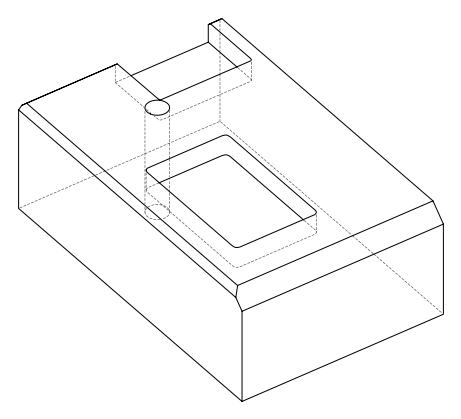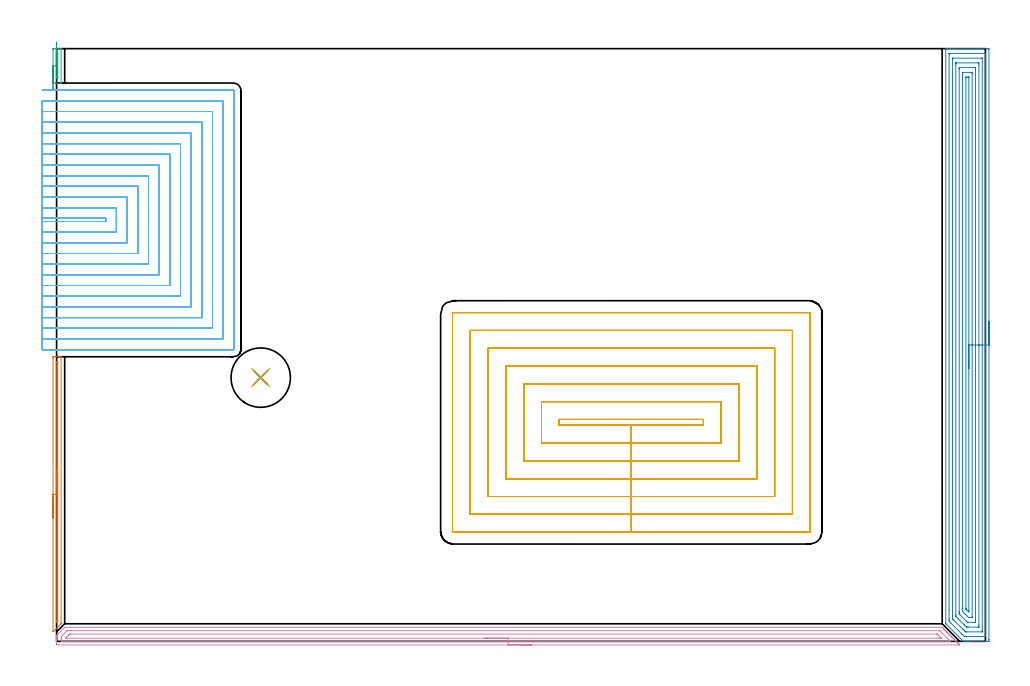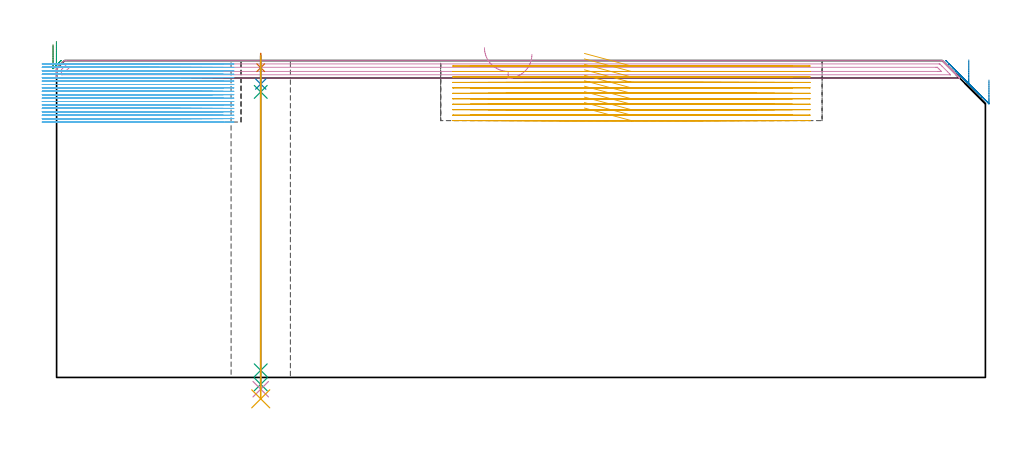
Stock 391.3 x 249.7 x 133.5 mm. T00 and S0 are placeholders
(PLAN: 11 operations, 7 tool changes, 203.6 min)
(1 AREA_MILL | FG_CHAMFER_SURFACE | UGT0205_001 | 1.97 min | 697 mm3)
(2 AREA_MILL_1 | FG_CHAMFER_SURFACE_1 | UGT0205_001 | 14.17 min | 41356 mm3)
(3 AREA_MILL_2 | FG_CHAMFER_SURFACE_2 | UGT0205_001 | 0.38 min | 90 mm3)
(4 AREA_MILL_3 | FG_CHAMFER_SURFACE_3 | UGT0205_001 | 9.23 min | 10262 mm3)
(5 MILL_RECTANGULAR_POCKET | POCKET_RECTANGULAR_STRAIGHT | NXT0201_013 | Follow Part, ap 2.5, ae 75% | 49.14 min | 416164 mm3)
(6 MILL_SLOT | SLOT_PARTIAL_RECTANGULAR | NXT0201_008 | Follow Part, ap 1.5, ae 75% | 126.82 min | 231922 mm3)
(7 SPOT_DRILL | STEP1HOLE | NXT0321_9005460120000 | 0.05 min | 181 mm3)
(8 DRILL_BLIND_HOLE_INTO_CENTER | STEP1HOLE | NXT0301_037 | 0.05 min | 224 mm3)
(9 GUN_DRILL_THROUGH_HOLE | STEP1HOLE | UGT0307_002 | 0.6 min | 3481 mm3)
(10 SPADE_DRILL_TO_ENLARGE_THROUGH_HOLE | STEP1HOLE | UGT0306_006 | 0.56 min | 21276 mm3)
(11 DRILL_TO_ENLARGE_THROUGH_HOLE | STEP1HOLE | UGT0301_059 | 0.58 min | 40321 mm3)
(TOOL UGT0205_001 | Chamfer Mill 20 x 3 x 45 deg. | D20 FL50 Z2)
(TOOL NXT0201_013 | ENDMILL 10mm | D10 FL30 Z4)
(TOOL NXT0201_008 | ENDMILL 6mm [2P460-0600-NA 1630] | D6 FL26 Z6)
(TOOL NXT0321_9005460120000 | NC Spot Drill, 142deg, 12mm, Carbide, Uncoated | D12 PA142 FL30 Z2)
(TOOL NXT0301_037 | Carbide Drill 6.6mm [860.1-0660-033A1-MM 2214] | D6.6 PA140 FL53 Z2)
(TOOL UGT0307_002 | Gun Drill 6 mm | D6 PA130 FL24 Z1)
(TOOL UGT0306_006 | Spade Drill 15.5mm | D15.5 PA132 FL10 Z2)
(TOOL UGT0301_059 | Twist Drill 25 mm | D25 PA118 FL160 Z2)
(OP 1 AREA_MILL)
G17 G21 G94 G90
T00 M6
G54
G17 G0 G90 X-1.5 Y51.95 S1061 M3
G43 Z143.5 H0
Z140.1
G94 G1 Y51.988 Z139.228 F250.
Y52.102 Z138.364
Y52.291 Z137.512
Y52.553 Z136.68
Y52.887 Z135.874
Y53.29 Z135.1
Y53.759 Z134.364
Y54.29 Z133.672
Y54.879 Z133.029
Y55.522 Z132.44
Y56.214 Z131.908
Y56.95 Z131.44
Y57.724 Z131.037
Y58.53 Z130.703
Y59.362 Z130.441
Y60.214 Z130.252
Y61.078 Z130.138
Y61.95 Z130.1
Y119.334
X-1.497 Y119.584 Z130.103
X-1.491 Y119.898 Z130.105
X-1.354 Y119.9 Z130.243
X-1.115 Z130.482
X-0.478 Z131.119
X-0.238 Z131.358
X0.241 Z131.84
X1.69 Z133.288
X1.797 Y119.897 Z133.39
X1.897 Y119.89 Z133.489
X1.9 Y119.778 Z133.5
Y8.125
X1.901 Y7.408 Z133.494
X1.898 Y7.395 Z133.491
X1.736 Y7.236 Z133.335
X0.401 Y5.901 Z132.
X-0.043 Y5.456 Z131.555
X-0.488 Y5.011 Z131.111
X-0.932 Y4.567 Z130.665
X-1.379 Y4.122 Z130.22
X-1.493 Y4.019 Z130.106
X-1.5 Y4.122 Z130.1
Y61.95
X-0.086 Z131.514
Y117.554
X-0.084 Y117.844 Z131.516
X-0.081 Y117.879 Z131.519
X-0.079 Y117.889 Z131.521
X-0.072 Y117.892 Z131.528
X-0.027 Y117.897 Z131.573
X0.03 Y117.899 Z131.63
X0.301 Y117.897 Z131.901
X0.427 Y117.89 Z132.027
X0.479 Y117.871 Z132.079
X0.483 Y117.712 Z132.083
X0.485 Y117.554 Z132.085
Y117.399
Y9.015
X0.484 Y8.885 Z132.084
X0.48 Y8.583 Z132.08
X0.476 Y8.438 Z132.076
X0.405 Y8.362 Z132.005
X0.174 Y8.125 Z131.774
X0.012 Y7.965 Z131.612
X-0.036 Y7.92 Z131.564
X-0.072 Y7.889 Z131.528
X-0.079 Y7.963 Z131.521
X-0.082 Y8.125 Z131.518
X-0.085 Y8.536 Z131.515
X-0.086 Y61.95 Z131.514
Y62.822 Z131.552
Y63.687 Z131.666
Y64.538 Z131.855
Y65.37 Z132.117
Y66.176 Z132.451
Y66.95 Z132.854
Y67.686 Z133.323
Y68.378 Z133.854
Y69.021 Z134.443
Y69.61 Z135.086
Y70.142 Z135.778
Y70.61 Z136.514
Y71.013 Z137.288
Y71.347 Z138.094
Y71.609 Z138.926
Y71.798 Z139.778
Y71.912 Z140.643
Y71.95 Z141.514
G0 Z143.5
M5
M2
(OP 2 AREA_MILL_1)
G17 G21 G94 G90
T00 M6
G54
G17 G0 G90 X392.8 Y134.85 S1061 M3
G43 Z143.5 H0
Z125.3
G94 G1 Y134.812 Z124.428 F250.
Y134.698 Z123.563
Y134.509 Z122.712
Y134.247 Z121.88
Y133.913 Z121.074
Y133.51 Z120.3
Y133.042 Z119.564
Y132.51 Z118.872
Y131.921 Z118.229
Y131.278 Z117.64
Y130.586 Z117.108
Y129.85 Z116.64
Y129.076 Z116.237
Y128.27 Z115.903
Y127.438 Z115.641
Y126.586 Z115.452
Y125.722 Z115.338
Y124.85 Z115.3
Y0.901
X392.799 Y0.623 Z115.301
X392.794 Y0.014 Z115.304
X392.792 Y0.007 Z115.306
X392.185 Y0. Z115.913
X385.04 Z123.055
X384.499 Z123.598
X384.147 Z123.949
X383.606 Z124.49
X383.253 Z124.841
X382.265 Y0.001 Z125.834
X381.993 Y0.01 Z126.103
X381.754 Y0.245 Z126.343
X374.939 Y7.06 Z133.159
X374.715 Y7.285 Z133.382
X374.605 Y7.397 Z133.491
X374.6 Y7.773 Z133.5
Y249.524
X374.602 Y249.69 Z133.488
X374.664 Y249.693 Z133.428
X375.085 Y249.7 Z133.014
X375.403 Z132.696
X376.108 Z131.987
X377.354 Z130.743
X378.788 Z129.308
X392.185 Z115.913
X392.458 Y249.698 Z115.64
X392.792 Y249.69 Z115.306
X392.799 Y249.356 Z115.299
X392.8 Y124.85 Z115.3
X391.386 Z116.714
X391.385 Y2.317 Z116.715
X391.384 Y2.222 Z116.716
X391.379 Y2.035 Z116.721
X391.375 Y2.008 Z116.725
X391.368 Y2.006 Z116.732
X391.343 Y2.003 Z116.757
X391.292 Y2.001 Z116.808
X383.253 Y2. Z124.847
X382.769 Y2.002 Z125.331
X382.566 Y2.006 Z125.534
X382.465 Y2.01 Z125.635
X382.36 Y2.101 Z125.74
X382.042 Y2.411 Z126.058
X381.467 Y2.983 Z126.633
X381.145 Y3.304 Z126.955
X376.677 Y7.773 Z131.423
X376.108 Y8.35 Z131.992
X376.034 Y8.428 Z132.066
X376.021 Y8.573 Z132.079
X376.017 Y8.667 Z132.083
X376.015 Y8.76 Z132.085
X376.014 Y9.56 Z132.086
Y13.233
X376.015 Y247.383 Z132.085
X376.016 Y247.478 Z132.084
X376.021 Y247.665 Z132.079
X376.025 Y247.692 Z132.075
X376.032 Y247.694 Z132.068
X376.057 Y247.697 Z132.043
X376.108 Y247.699 Z131.992
X390.882 Z117.218
X391.292 Y247.695 Z116.808
X391.35 Y247.692 Z116.75
X391.379 Y247.688 Z116.721
X391.386 Y247.289 Z116.714
Y124.85
X389.972 Z118.128
X389.971 Y4.626 Z118.129
X389.969 Y4.198 Z118.131
X389.967 Y4.082 Z118.133
X389.965 Y4.027 Z118.135
X389.954 Y4.01 Z118.146
X389.901 Y4.007 Z118.199
X389.702 Y4.001 Z118.398
X383.451 Y4. Z124.649
X383.253 Y4.002 Z124.847
X383.056 Y4.006 Z125.044
X382.925 Y4.01 Z125.175
X382.843 Y4.069 Z125.257
X382.705 Y4.198 Z125.395
X382.36 Y4.54 Z125.74
X381.807 Y5.092 Z126.293
X377.895 Y9.005 Z130.205
X377.618 Y9.285 Z130.482
X377.481 Y9.427 Z130.619
X377.448 Y9.463 Z130.652
X377.435 Y9.497 Z130.665
X377.434 Y9.56 Z130.666
X377.43 Y10.025 Z130.67
X377.429 Y10.454 Z130.671
X377.428 Y10.921 Z130.672
X377.429 Y245.074 Z130.671
X377.431 Y245.502 Z130.669
X377.433 Y245.618 Z130.667
X377.435 Y245.673 Z130.665
X377.446 Y245.69 Z130.654
X377.499 Y245.693 Z130.601
X377.698 Y245.699 Z130.402
X389.703 Z118.397
X389.835 Y245.697 Z118.265
X389.94 Y245.692 Z118.16
X389.966 Y245.689 Z118.134
X389.968 Y245.683 Z118.132
X389.97 Y245.657 Z118.13
X389.971 Y245.502 Z118.129
X389.972 Y124.85 Z118.128
X388.557 Z119.543
Y6.879
X388.556 Y6.042 Z119.544
X388.553 Y6.015 Z119.547
X388.551 Y6.01 Z119.549
X388.542 Y6.006 Z119.558
X388.488 Y6.002 Z119.612
X388.378 Y6.001 Z119.722
X388.158 Y6. Z119.942
X384.147 Z123.953
X383.693 Y6.003 Z124.407
X383.473 Y6.007 Z124.627
X383.365 Y6.01 Z124.735
X383.253 Y6.107 Z124.847
X382.47 Y6.879 Z125.63
X382.36 Y6.988 Z125.74
X379.681 Y9.668 Z128.419
X378.901 Y10.454 Z129.199
X378.85 Y10.512 Z129.25
X378.847 Y10.56 Z129.253
X378.845 Y10.664 Z129.255
X378.843 Y10.873 Z129.257
Y11.293
Y242.821
X378.844 Y243.658 Z129.256
X378.847 Y243.685 Z129.253
X378.849 Y243.69 Z129.251
X378.858 Y243.694 Z129.242
X378.912 Y243.698 Z129.188
X379.022 Y243.699 Z129.078
X379.242 Y243.7 Z128.858
X388.165 Y243.699 Z119.935
X388.381 Y243.698 Z119.719
X388.488 Y243.694 Z119.612
X388.54 Y243.69 Z119.56
X388.551 Y243.682 Z119.549
X388.557 Y242.821 Z119.543
Y124.85
X387.143 Z120.957
X387.142 Y8.667 Z120.958
X387.141 Y8.352 Z120.959
X387.136 Y8.033 Z120.964
X387.132 Y8.009 Z120.968
X387.117 Y8.006 Z120.983
X387.076 Y8.003 Z121.024
X386.993 Y8.001 Z121.107
X386.826 Y8. Z121.274
X384.147 Y8.001 Z123.953
X383.916 Y8.003 Z124.184
X383.837 Y8.01 Z124.263
X383.784 Y8.027 Z124.316
X383.253 Y8.545 Z124.847
X380.452 Y11.348 Z127.648
X380.33 Y11.479 Z127.77
X380.264 Y11.551 Z127.836
X380.261 Y11.587 Z127.839
X380.259 Y11.663 Z127.841
X380.257 Y12.242 Z127.843
Y12.559
X380.258 Y241.033 Z127.842
X380.259 Y241.348 Z127.841
X380.264 Y241.667 Z127.836
X380.268 Y241.691 Z127.832
X380.283 Y241.694 Z127.817
X380.324 Y241.697 Z127.776
X380.407 Y241.699 Z127.693
X380.574 Y241.7 Z127.526
X386.16 Z121.94
X386.826 Y241.698 Z121.274
X387.057 Y241.696 Z121.043
X387.124 Y241.69 Z120.976
X387.136 Y241.67 Z120.964
X387.139 Y241.614 Z120.961
X387.142 Y241.033 Z120.958
X387.143 Y240.716 Z120.957
Y124.85
X385.729 Z122.371
Y10.454
X385.726 Y10.109 Z122.374
X385.724 Y10.024 Z122.376
X385.723 Y10.011 Z122.377
X385.699 Y10.008 Z122.401
X385.645 Y10.004 Z122.455
X385.493 Y10.001 Z122.607
X385.04 Y10. Z123.06
X384.599 Y10.001 Z123.501
X384.374 Y10.006 Z123.726
X384.262 Y10.01 Z123.838
X384.147 Y10.113 Z123.953
X383.796 Y10.454 Z124.304
X383.253 Y10.994 Z124.847
X382.9 Y11.348 Z125.2
X382.36 Y11.889 Z125.74
X382.012 Y12.242 Z126.088
X381.678 Y12.592 Z126.422
X381.673 Y12.929 Z126.427
X381.671 Y14.029 Z126.429
Y239.246
X381.674 Y239.591 Z126.426
X381.676 Y239.676 Z126.424
X381.677 Y239.689 Z126.423
X381.701 Y239.692 Z126.399
X381.755 Y239.696 Z126.345
X381.907 Y239.699 Z126.193
X385.04 Y239.7 Z123.06
X385.481 Y239.698 Z122.619
X385.676 Y239.692 Z122.424
X385.718 Y239.69 Z122.382
X385.722 Y239.619 Z122.378
X385.726 Y239.452 Z122.374
X385.728 Y239.246 Z122.372
X385.729 Y124.85 Z122.371
X384.315 Z123.785
X384.314 Y12.967 Z123.786
X384.313 Y12.799 Z123.787
X384.308 Y12.463 Z123.792
X384.304 Y12.403 Z123.796
X384.284 Y12.421 Z123.816
X384.231 Y12.469 Z123.869
X384.147 Y12.551 Z123.953
X383.562 Y13.135 Z124.538
X383.253 Y13.447 Z124.847
X383.111 Y13.596 Z124.989
X383.096 Y13.613 Z125.004
X383.092 Y13.66 Z125.008
X383.088 Y13.749 Z125.012
X383.086 Y13.861 Z125.014
X383.085 Y14.029 Z125.015
X383.086 Y237.458 Z125.014
X383.087 Y237.625 Z125.013
X383.091 Y237.681 Z125.009
X383.093 Y237.69 Z125.007
X383.103 Y237.694 Z124.997
X383.133 Y237.697 Z124.967
X383.253 Y237.699 Z124.847
X383.905 Y237.7 Z124.195
X384.147 Y237.699 Z123.953
X384.227 Y237.697 Z123.873
X384.291 Y237.693 Z123.809
X384.306 Y237.69 Z123.794
X384.308 Y237.673 Z123.792
X384.311 Y237.627 Z123.789
X384.314 Y237.458 Z123.786
X384.315 Y124.85 Z123.785
Y123.978 Z123.823
Y123.114 Z123.937
Y122.262 Z124.126
Y121.43 Z124.388
Y120.624 Z124.722
Y119.85 Z125.125
Y119.114 Z125.594
Y118.422 Z126.125
Y117.779 Z126.714
Y117.19 Z127.357
Y116.658 Z128.049
Y116.19 Z128.785
Y115.787 Z129.559
Y115.453 Z130.365
Y115.191 Z131.197
Y115.002 Z132.049
Y114.888 Z132.914
Y114.85 Z133.785
G0 Z143.5
M5
M2
(OP 3 AREA_MILL_2)
G17 G21 G94 G90
T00 M6
G54
G17 G0 G90 X-1.5 Y232.45 S1061 M3
G43 Z143.5 H0
Z140.1
G94 G1 Y232.488 Z139.228 F250.
Y232.602 Z138.363
Y232.791 Z137.512
Y233.053 Z136.68
Y233.387 Z135.874
Y233.79 Z135.1
Y234.258 Z134.364
Y234.79 Z133.672
Y235.379 Z133.029
Y236.022 Z132.44
Y236.714 Z131.908
Y237.45 Z131.44
Y238.224 Z131.037
Y239.03 Z130.703
Y239.862 Z130.441
Y240.714 Z130.252
Y241.578 Z130.138
Y242.45 Z130.1
Y249.126
X-1.498 Y249.377 Z130.102
X-1.491 Y249.698 Z130.105
X-1.368 Y249.7 Z130.229
X-0.238 Z131.358
X0.268 Z131.867
X1.009 Z132.608
X1.678 Z133.276
X1.79 Y249.698 Z133.383
X1.897 Y249.69 Z133.489
X1.9 Y249.571 Z133.5
Y235.329
X1.897 Y235.21 Z133.489
X1.79 Y235.202 Z133.383
X1.678 Y235.2 Z133.276
X1.009 Z132.608
X0.268 Z131.867
X-0.238 Z131.358
X-0.491 Z131.105
X-1.115 Z130.482
X-1.368 Z130.229
X-1.491 Y235.202 Z130.105
X-1.5 Y235.524 Z130.1
Y242.45
X-0.086 Z131.514
X-0.085 Y247.191 Z131.515
X-0.084 Y247.346 Z131.516
X-0.079 Y247.635 Z131.521
X-0.073 Y247.691 Z131.527
X-0.032 Y247.694 Z131.568
X0.026 Y247.696 Z131.626
X0.293 Y247.697 Z131.893
X0.426 Y247.69 Z132.026
X0.479 Y247.668 Z132.079
X0.483 Y247.504 Z132.083
X0.485 Y247.346 Z132.085
Y247.191
Y237.492
X0.482 Y237.324 Z132.082
X0.479 Y237.242 Z132.079
X0.469 Y237.21 Z132.069
X0.339 Y237.207 Z131.939
X0.107 Y237.204 Z131.707
X-0.026 Y237.21 Z131.574
X-0.079 Y237.233 Z131.521
X-0.083 Y237.396 Z131.517
X-0.084 Y237.554 Z131.516
X-0.086 Y238.134 Z131.514
Y238.289
Y242.45
Y243.322 Z131.552
Y244.187 Z131.666
Y245.038 Z131.855
Y245.87 Z132.117
Y246.676 Z132.451
Y247.45 Z132.854
Y248.186 Z133.323
Y248.878 Z133.854
Y249.521 Z134.443
Y250.11 Z135.086
Y250.642 Z135.778
Y251.11 Z136.514
Y251.513 Z137.288
Y251.847 Z138.094
Y252.109 Z138.926
Y252.298 Z139.778
Y252.412 Z140.643
Y252.45 Z141.514
G0 Z143.5
M5
M2
(OP 4 AREA_MILL_3)
G17 G21 G94 G90
T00 M6
G54
G17 G0 G90 X200.25 Y-1.5 S1061 M3
G43 Z143.5 H0
Z136.1
G94 G1 X200.212 Z135.228 F250.
X200.098 Z134.364
X199.91 Z133.512
X199.647 Z132.68
X199.313 Z131.874
X198.911 Z131.1
X198.442 Z130.364
X197.911 Z129.672
X197.321 Z129.029
X196.678 Z128.44
X195.986 Z127.909
X195.25 Z127.44
X194.476 Z127.037
X193.67 Z126.703
X192.838 Z126.441
X191.987 Z126.252
X191.122 Z126.138
X190.25 Z126.1
X0.633 Y-1.499 Z126.101
X0.056 Y-1.493 Z126.103
X0.008 Y-1.491 Z126.105
X0. Y-0.918 Z126.677
Y0.494 Z128.09
Y0.864 Z128.459
Y1.604 Z129.204
Y2.275 Z129.875
X0.003 Y2.464 Z130.056
X0.01 Y2.511 Z130.104
X0.145 Y2.645 Z130.244
X0.186 Y2.686 Z130.285
X3.262 Y5.763 Z133.361
X3.316 Y5.817 Z133.416
X3.396 Y5.895 Z133.493
X3.407 Y5.898 Z133.496
X4.211 Y5.9 Z133.5
X372.712
X373.095 Z133.484
X373.202 Y5.8 Z133.395
X373.238 Y5.763 Z133.361
X373.607 Y5.395 Z132.992
X373.684 Y5.318 Z132.914
X373.758 Y5.242 Z132.841
X373.905 Y5.096 Z132.695
X373.981 Y5.021 Z132.617
X374.054 Y4.947 Z132.546
X374.203 Y4.798 Z132.397
X374.278 Y4.724 Z132.32
X374.35 Y4.651 Z132.25
X374.501 Y4.5 Z132.099
X374.575 Y4.427 Z132.023
X374.646 Y4.355 Z131.954
X374.799 Y4.201 Z131.801
X374.872 Y4.13 Z131.726
X374.941 Y4.059 Z131.658
X375.097 Y3.903 Z131.502
X375.169 Y3.833 Z131.429
X375.237 Y3.763 Z131.363
X375.395 Y3.605 Z131.204
X375.466 Y3.536 Z131.133
X375.533 Y3.468 Z131.067
X375.694 Y3.307 Z130.906
X375.763 Y3.239 Z130.836
X375.829 Y3.172 Z130.771
X375.992 Y3.009 Z130.608
X376.06 Y2.942 Z130.539
X376.124 Y2.876 Z130.475
X376.29 Y2.711 Z130.31
X376.356 Y2.645 Z130.242
X376.42 Y2.58 Z130.179
X376.588 Y2.413 Z130.012
X376.653 Y2.348 Z129.945
X376.716 Y2.285 Z129.884
X376.886 Y2.115 Z129.714
X376.95 Y2.052 Z129.648
X377.012 Y1.989 Z129.588
X377.184 Y1.817 Z129.416
X377.247 Y1.755 Z129.351
X377.308 Y1.693 Z129.292
X377.482 Y1.518 Z129.117
X377.544 Y1.458 Z129.054
X377.603 Y1.397 Z128.996
X377.781 Y1.22 Z128.819
X377.841 Y1.161 Z128.757
X377.899 Y1.102 Z128.701
X378.079 Y0.922 Z128.521
X378.138 Y0.864 Z128.46
X378.195 Y0.806 Z128.405
X378.377 Y0.624 Z128.223
X378.435 Y0.567 Z128.164
X378.491 Y0.51 Z128.109
X378.675 Y0.326 Z127.925
X378.732 Y0.27 Z127.867
X378.787 Y0.214 Z127.813
X378.973 Y0.028 Z127.627
X379.029 Y-0.027 Z127.57
X379.082 Y-0.081 Z127.518
X379.271 Y-0.27 Z127.329
X379.326 Y-0.324 Z127.273
X379.378 Y-0.377 Z127.222
X379.569 Y-0.568 Z127.031
X379.623 Y-0.621 Z126.976
X379.674 Y-0.673 Z126.926
X379.868 Y-0.867 Z126.732
X379.92 Y-0.918 Z126.679
X380.068 Y-1.068 Z126.532
X380.166 Y-1.165 Z126.435
X380.365 Y-1.363 Z126.235
X380.464 Y-1.466 Z126.131
X380.483 Y-1.493 Z126.103
X380.464 Y-1.499 Z126.099
X380.257 Y-1.5 Z126.1
X190.25
Y-0.086 Z127.514
X2.363 Y-0.085 Z127.515
X2.245 Y-0.083 Z127.517
X2.018 Y-0.079 Z127.521
X2.01 Y-0.027 Z127.573
X2.002 Y0.391 Z127.991
X2.001 Y0.864 Z128.464
Y1.283 Z128.883
X2.006 Y1.755 Z129.355
X2.01 Y1.964 Z129.564
X2.021 Y2.059 Z129.659
X2.067 Y2.108 Z129.708
X2.422 Y2.472 Z130.072
X4.211 Y4.26 Z131.86
X4.297 Y4.341 Z131.941
X4.389 Y4.427 Z132.027
X5.051 Y4.481 Z132.081
X5.105 Y4.483 Z132.083
X5.941 Y4.486 Z132.086
X6.
X371.818 Y4.485 Z132.085
X371.877
X371.994 Y4.481 Z132.081
X372.062 Y4.477 Z132.077
X372.081 Y4.462 Z132.062
X372.12 Y4.427 Z132.027
X372.712 Y3.838 Z131.438
X373.014 Y3.536 Z131.136
X375.395 Y1.155 Z128.755
X376.29 Y0.261 Z127.861
X376.574 Y-0.027 Z127.573
X376.613 Y-0.07 Z127.53
X376.617 Y-0.076 Z127.524
X376.603 Y-0.079 Z127.521
X376.526 Y-0.082 Z127.518
X376.408 Y-0.085 Z127.515
X376.349 Y-0.086 Z127.514
X190.25
Y1.328 Z128.928
X4.211 Y1.329 Z128.929
X4.068 Y1.33 Z128.93
X4.018 Y1.333 Z128.933
X4.011 Y1.334 Z128.934
X4.008 Y1.355 Z128.955
X4.006 Y1.405 Z129.005
X4.01 Y1.543 Z129.143
X4.162 Y1.755 Z129.355
X4.184 Y1.782 Z129.382
X4.211 Y1.811 Z129.411
X5.105 Y2.706 Z130.306
X5.388 Y2.98 Z130.58
X5.467 Y3.056 Z130.656
X5.578 Y3.065 Z130.665
X6. Y3.068 Z130.668
X6.467 Y3.071 Z130.671
X370.496
X370.923 Y3.069 Z130.669
X370.984 Y3.067 Z130.667
X371.017 Y3.065 Z130.665
X371.049 Y3.04 Z130.64
X371.186 Y2.909 Z130.509
X371.454 Y2.645 Z130.245
X371.818 Y2.283 Z129.883
X372.344 Y1.755 Z129.355
X372.712 Y1.381 Z128.981
X372.749 Y1.335 Z128.935
X372.712 Y1.334 Z128.934
X372.244 Y1.33 Z128.93
X371.818 Y1.329 Z128.929
X371.351 Y1.328 Z128.928
X190.25
X189.379 Z128.967
X188.514 Z129.08
X187.662 Z129.269
X186.83 Z129.532
X186.024 Z129.865
X185.25 Z130.268
X184.514 Z130.737
X183.822 Z131.268
X183.179 Z131.857
X182.59 Z132.501
X182.059 Z133.193
X181.59 Z133.928
X181.187 Z134.702
X180.853 Z135.508
X180.591 Z136.34
X180.402 Z137.192
X180.288 Z138.057
X180.25 Z138.928
G0 Z143.5
M5
M2
(OP 5 MILL_RECTANGULAR_POCKET)
G17 G21 G94 G90
T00 M6
G54
G17 G0 G90 X222.37 Y91. S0 M3
G43 Z143.5 H0
Z136.5
G94 G1 X242.15 Z131.2 F250.
X272.5 F500.
Y93.5
X211.8
Y91.
X242.15
Y83.5
X280.
Y101.
X204.3
Y83.5
X242.15
Y76.
X287.5
Y108.5
X196.8
Y76.
X242.15
Y68.5
X295.
Y116.
X189.3
Y68.5
X242.15
Y61.
X302.5
Y123.5
X181.8
Y61.
X242.15
Y53.5
X310.
Y131.
X174.3
Y53.5
X242.15
Y46.
X317.1
G3 X317.5 Y46.4 R0.4
G1 Y138.1
G3 X317.1 Y138.5 R0.4
G1 X167.2
G3 X166.8 Y138.1 R0.4
G1 Y46.4
G3 X167.2 Y46. R0.4
G1 X242.15
X243.15
G0 X222.37 Y91. Z134.2
G1 X242.15 Z128.9 F250.
X272.5 F500.
Y93.5
X211.8
Y91.
X242.15
Y83.5
X280.
Y101.
X204.3
Y83.5
X242.15
Y76.
X287.5
Y108.5
X196.8
Y76.
X242.15
Y68.5
X295.
Y116.
X189.3
Y68.5
X242.15
Y61.
X302.5
Y123.5
X181.8
Y61.
X242.15
Y53.5
X310.
Y131.
X174.3
Y53.5
X242.15
Y46.
X317.1
G3 X317.5 Y46.4 R0.4
G1 Y138.1
G3 X317.1 Y138.5 R0.4
G1 X167.2
G3 X166.8 Y138.1 R0.4
G1 Y46.4
G3 X167.2 Y46. R0.4
G1 X242.15
X243.15
G0 X222.37 Y91. Z131.9
G1 X242.15 Z126.6 F250.
X272.5 F500.
Y93.5
X211.8
Y91.
X242.15
Y83.5
X280.
Y101.
X204.3
Y83.5
X242.15
Y76.
X287.5
Y108.5
X196.8
Y76.
X242.15
Y68.5
X295.
Y116.
X189.3
Y68.5
X242.15
Y61.
X302.5
Y123.5
X181.8
Y61.
X242.15
Y53.5
X310.
Y131.
X174.3
Y53.5
X242.15
Y46.
X317.1
G3 X317.5 Y46.4 R0.4
G1 Y138.1
G3 X317.1 Y138.5 R0.4
G1 X167.2
G3 X166.8 Y138.1 R0.4
G1 Y46.4
G3 X167.2 Y46. R0.4
G1 X242.15
X243.15
G0 X222.37 Y91. Z129.6
G1 X242.15 Z124.3 F250.
X272.5 F500.
Y93.5
X211.8
Y91.
X242.15
Y83.5
X280.
Y101.
X204.3
Y83.5
X242.15
Y76.
X287.5
Y108.5
X196.8
Y76.
X242.15
Y68.5
X295.
Y116.
X189.3
Y68.5
X242.15
Y61.
X302.5
Y123.5
X181.8
Y61.
X242.15
Y53.5
X310.
Y131.
X174.3
Y53.5
X242.15
Y46.
X317.1
G3 X317.5 Y46.4 R0.4
G1 Y138.1
G3 X317.1 Y138.5 R0.4
G1 X167.2
G3 X166.8 Y138.1 R0.4
G1 Y46.4
G3 X167.2 Y46. R0.4
G1 X242.15
X243.15
G0 X222.37 Y91. Z127.3
G1 X242.15 Z122. F250.
X272.5 F500.
Y93.5
X211.8
Y91.
X242.15
Y83.5
X280.
Y101.
X204.3
Y83.5
X242.15
Y76.
X287.5
Y108.5
X196.8
Y76.
X242.15
Y68.5
X295.
Y116.
X189.3
Y68.5
X242.15
Y61.
X302.5
Y123.5
X181.8
Y61.
X242.15
Y53.5
X310.
Y131.
X174.3
Y53.5
X242.15
Y46.
X317.1
G3 X317.5 Y46.4 R0.4
G1 Y138.1
G3 X317.1 Y138.5 R0.4
G1 X167.2
G3 X166.8 Y138.1 R0.4
G1 Y46.4
G3 X167.2 Y46. R0.4
G1 X242.15
X243.15
G0 X222.37 Y91. Z125.
G1 X242.15 Z119.7 F250.
X272.5 F500.
Y93.5
X211.8
Y91.
X242.15
Y83.5
X280.
Y101.
X204.3
Y83.5
X242.15
Y76.
X287.5
Y108.5
X196.8
Y76.
X242.15
Y68.5
X295.
Y116.
X189.3
Y68.5
X242.15
Y61.
X302.5
Y123.5
X181.8
Y61.
X242.15
Y53.5
X310.
Y131.
X174.3
Y53.5
X242.15
Y46.
X317.1
G3 X317.5 Y46.4 R0.4
G1 Y138.1
G3 X317.1 Y138.5 R0.4
G1 X167.2
G3 X166.8 Y138.1 R0.4
G1 Y46.4
G3 X167.2 Y46. R0.4
G1 X242.15
X243.15
G0 X222.37 Y91. Z122.7
G1 X242.15 Z117.4 F250.
X272.5 F500.
Y93.5
X211.8
Y91.
X242.15
Y83.5
X280.
Y101.
X204.3
Y83.5
X242.15
Y76.
X287.5
Y108.5
X196.8
Y76.
X242.15
Y68.5
X295.
Y116.
X189.3
Y68.5
X242.15
Y61.
X302.5
Y123.5
X181.8
Y61.
X242.15
Y53.5
X310.
Y131.
X174.3
Y53.5
X242.15
Y46.
X317.1
G3 X317.5 Y46.4 R0.4
G1 Y138.1
G3 X317.1 Y138.5 R0.4
G1 X167.2
G3 X166.8 Y138.1 R0.4
G1 Y46.4
G3 X167.2 Y46. R0.4
G1 X242.15
X243.15
G0 X222.37 Y91. Z120.4
G1 X242.15 Z115.1 F250.
X272.5 F500.
Y93.5
X211.8
Y91.
X242.15
Y83.5
X280.
Y101.
X204.3
Y83.5
X242.15
Y76.
X287.5
Y108.5
X196.8
Y76.
X242.15
Y68.5
X295.
Y116.
X189.3
Y68.5
X242.15
Y61.
X302.5
Y123.5
X181.8
Y61.
X242.15
Y53.5
X310.
Y131.
X174.3
Y53.5
X242.15
Y46.
X317.1
G3 X317.5 Y46.4 R0.4
G1 Y138.1
G3 X317.1 Y138.5 R0.4
G1 X167.2
G3 X166.8 Y138.1 R0.4
G1 Y46.4
G3 X167.2 Y46. R0.4
G1 X242.15
X243.15
G0 X222.37 Y91. Z118.1
G1 X242.15 Z112.8 F250.
X272.5 F500.
Y93.5
X211.8
Y91.
X242.15
Y83.5
X280.
Y101.
X204.3
Y83.5
X242.15
Y76.
X287.5
Y108.5
X196.8
Y76.
X242.15
Y68.5
X295.
Y116.
X189.3
Y68.5
X242.15
Y61.
X302.5
Y123.5
X181.8
Y61.
X242.15
Y53.5
X310.
Y131.
X174.3
Y53.5
X242.15
Y46.
X317.1
G3 X317.5 Y46.4 R0.4
G1 Y138.1
G3 X317.1 Y138.5 R0.4
G1 X167.2
G3 X166.8 Y138.1 R0.4
G1 Y46.4
G3 X167.2 Y46. R0.4
G1 X242.15
X243.15
G0 X222.37 Y91. Z115.8
G1 X242.15 Z110.5 F250.
X272.5 F500.
Y93.5
X211.8
Y91.
X242.15
Y83.5
X280.
Y101.
X204.3
Y83.5
X242.15
Y76.
X287.5
Y108.5
X196.8
Y76.
X242.15
Y68.5
X295.
Y116.
X189.3
Y68.5
X242.15
Y61.
X302.5
Y123.5
X181.8
Y61.
X242.15
Y53.5
X310.
Y131.
X174.3
Y53.5
X242.15
Y46.
X317.1
G3 X317.5 Y46.4 R0.4
G1 Y138.1
G3 X317.1 Y138.5 R0.4
G1 X167.2
G3 X166.8 Y138.1 R0.4
G1 Y46.4
G3 X167.2 Y46. R0.4
G1 X242.15
X243.15
G0 X222.37 Y91. Z113.5
G1 X242.15 Z108.2 F250.
X272.5 F500.
Y93.5
X211.8
Y91.
X242.15
Y83.5
X280.
Y101.
X204.3
Y83.5
X242.15
Y76.
X287.5
Y108.5
X196.8
Y76.
X242.15
Y68.5
X295.
Y116.
X189.3
Y68.5
X242.15
Y61.
X302.5
Y123.5
X181.8
Y61.
X242.15
Y53.5
X310.
Y131.
X174.3
Y53.5
X242.15
Y46.
X317.1
G3 X317.5 Y46.4 R0.4
G1 Y138.1
G3 X317.1 Y138.5 R0.4
G1 X167.2
G3 X166.8 Y138.1 R0.4
G1 Y46.4
G3 X167.2 Y46. R0.4
G1 X242.15
X243.15
G0 Z143.5
M5
M2
(OP 6 MILL_SLOT)
G17 G21 G94 G90
T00 M6
G54
G17 G0 G90 X-6. Y176.9 S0 M3
G43 Z143.5 H1
Z132.061
G94 G1 X-3. F250.
X20.7 F500.
Y178.2
X-3.
X-6. F250.
Y172.4
X-3.
X25.2 F500.
Y182.7
X-3.
X-6. Y182.701 F250.
Y167.9
X-3.
X29.7 F500.
Y187.2
X-3.
X-6. Y187.201 F250.
Y163.4
X-3.
X34.2 F500.
Y191.7
X-3.
X-6. Y191.701 F250.
Y158.9
X-3.
X38.7 F500.
Y196.2
X-3.
X-6. Y196.201 F250.
Y154.4
X-3.
X43.2 F500.
Y200.7
X-3.
X-6. Y200.701 F250.
Y149.9
X-3.
X47.7 F500.
Y205.2
X-3.
X-6. Y205.201 F250.
Y145.4
X-3.
X52.2 F500.
Y209.7
X-3.
X-6. Y209.701 F250.
Y140.9
X-3.
X56.7 F500.
Y214.2
X-3.
X-6. Y214.201 F250.
Y136.399
X-3. Y136.4
X61.2 F500.
Y218.7
X-3.
X-6. Y218.702 F250.
Y131.899
X-3. Y131.9
X65.7 F500.
Y223.2
X-3.
X-6. Y223.203 F250.
Y127.398
X-3. Y127.4
X70.2 F500.
Y227.7
X-3.
X-6. Y227.706 F250.
X-5.997 Y122.9
X-2.997
X74.4 F500.
G3 X74.7 Y123.2 R0.3
G1 Y231.9
G3 X74.4 Y232.2 R0.3
G1 X-2.991
X-5.991 F250.
G0 X-6. Y176.9 Z130.622
G1 X-3.
X20.7 F500.
Y178.2
X-3.
X-6. F250.
Y172.4
X-3.
X25.2 F500.
Y182.7
X-3.
X-6. F250.
Y167.9
X-3.
X29.7 F500.
Y187.2
X-3.
X-6. F250.
Y163.4
X-3.
X34.2 F500.
Y191.7
X-3.
X-6. F250.
Y158.9
X-3.
X38.7 F500.
Y196.2
X-3.
X-6. F250.
Y154.4
X-3.
X43.2 F500.
Y200.7
X-3.
X-6. F250.
Y149.9
X-3.
X47.7 F500.
Y205.2
X-3.
X-6. F250.
Y145.4
X-3.
X52.2 F500.
Y209.7
X-3.
X-6. F250.
Y140.9
X-3.
X56.7 F500.
Y214.2
X-3.
X-6. F250.
Y136.4
X-3.
X61.2 F500.
Y218.7
X-3.
X-6. F250.
Y131.9
X-3.
X65.7 F500.
Y223.2
X-3.
X-6. F250.
Y127.4
X-3.
X70.2 F500.
Y227.7
X-3.
X-6. F250.
Y122.9
X-3.
X74.4 F500.
G3 X74.7 Y123.2 R0.3
G1 Y231.9
G3 X74.4 Y232.2 R0.3
G1 X-3.
X-6. F250.
G0 Y176.9 Z129.183
G1 X-3.
X20.7 F500.
Y178.2
X-3.
X-6. F250.
Y172.4
X-3.
X25.2 F500.
Y182.7
X-3.
X-6. F250.
Y167.9
X-3.
X29.7 F500.
Y187.2
X-3.
X-6. F250.
Y163.4
X-3.
X34.2 F500.
Y191.7
X-3.
X-6. F250.
Y158.9
X-3.
X38.7 F500.
Y196.2
X-3.
X-6. F250.
Y154.4
X-3.
X43.2 F500.
Y200.7
X-3.
X-6. F250.
Y149.9
X-3.
X47.7 F500.
Y205.2
X-3.
X-6. F250.
Y145.4
X-3.
X52.2 F500.
Y209.7
X-3.
X-6. F250.
Y140.9
X-3.
X56.7 F500.
Y214.2
X-3.
X-6. F250.
Y136.4
X-3.
X61.2 F500.
Y218.7
X-3.
X-6. F250.
Y131.9
X-3.
X65.7 F500.
Y223.2
X-3.
X-6. F250.
Y127.4
X-3.
X70.2 F500.
Y227.7
X-3.
X-6. F250.
Y122.9
X-3.
X74.4 F500.
G3 X74.7 Y123.2 R0.3
G1 Y231.9
G3 X74.4 Y232.2 R0.3
G1 X-3.
X-6. F250.
G0 Y176.9 Z127.744
G1 X-3.
X20.7 F500.
Y178.2
X-3.
X-6. F250.
Y172.4
X-3.
X25.2 F500.
Y182.7
X-3.
X-6. F250.
Y167.9
X-3.
X29.7 F500.
Y187.2
X-3.
X-6. F250.
Y163.4
X-3.
X34.2 F500.
Y191.7
X-3.
X-6. F250.
Y158.9
X-3.
X38.7 F500.
Y196.2
X-3.
X-6. F250.
Y154.4
X-3.
X43.2 F500.
Y200.7
X-3.
X-6. F250.
Y149.9
X-3.
X47.7 F500.
Y205.2
X-3.
X-6. F250.
Y145.4
X-3.
X52.2 F500.
Y209.7
X-3.
X-6. F250.
Y140.9
X-3.
X56.7 F500.
Y214.2
X-3.
X-6. F250.
Y136.4
X-3.
X61.2 F500.
Y218.7
X-3.
X-6. F250.
Y131.9
X-3.
X65.7 F500.
Y223.2
X-3.
X-6. F250.
Y127.4
X-3.
X70.2 F500.
Y227.7
X-3.
X-6. F250.
Y122.9
X-3.
X74.4 F500.
G3 X74.7 Y123.2 R0.3
G1 Y231.9
G3 X74.4 Y232.2 R0.3
G1 X-3.
X-6. F250.
G0 Y176.9 Z126.305
G1 X-3.
X20.7 F500.
Y178.2
X-3.
X-6. F250.
Y172.4
X-3.
X25.2 F500.
Y182.7
X-3.
X-6. F250.
Y167.9
X-3.
X29.7 F500.
Y187.2
X-3.
X-6. F250.
Y163.4
X-3.
X34.2 F500.
Y191.7
X-3.
X-6. F250.
Y158.9
X-3.
X38.7 F500.
Y196.2
X-3.
X-6. F250.
Y154.4
X-3.
X43.2 F500.
Y200.7
X-3.
X-6. F250.
Y149.9
X-3.
X47.7 F500.
Y205.2
X-3.
X-6. F250.
Y145.4
X-3.
X52.2 F500.
Y209.7
X-3.
X-6. F250.
Y140.9
X-3.
X56.7 F500.
Y214.2
X-3.
X-6. F250.
Y136.4
X-3.
X61.2 F500.
Y218.7
X-3.
X-6. F250.
Y131.9
X-3.
X65.7 F500.
Y223.2
X-3.
X-6. F250.
Y127.4
X-3.
X70.2 F500.
Y227.7
X-3.
X-6. F250.
Y122.9
X-3.
X74.4 F500.
G3 X74.7 Y123.2 R0.3
G1 Y231.9
G3 X74.4 Y232.2 R0.3
G1 X-3.
X-6. F250.
G0 Y176.9 Z124.867
G1 X-3.
X20.7 F500.
Y178.2
X-3.
X-6. F250.
Y172.4
X-3.
X25.2 F500.
Y182.7
X-3.
X-6. F250.
Y167.9
X-3.
X29.7 F500.
Y187.2
X-3.
X-6. F250.
Y163.4
X-3.
X34.2 F500.
Y191.7
X-3.
X-6. F250.
Y158.9
X-3.
X38.7 F500.
Y196.2
X-3.
X-6. F250.
Y154.4
X-3.
X43.2 F500.
Y200.7
X-3.
X-6. F250.
Y149.9
X-3.
X47.7 F500.
Y205.2
X-3.
X-6. F250.
Y145.4
X-3.
X52.2 F500.
Y209.7
X-3.
X-6. F250.
Y140.9
X-3.
X56.7 F500.
Y214.2
X-3.
X-6. F250.
Y136.4
X-3.
X61.2 F500.
Y218.7
X-3.
X-6. F250.
Y131.9
X-3.
X65.7 F500.
Y223.2
X-3.
X-6. F250.
Y127.4
X-3.
X70.2 F500.
Y227.7
X-3.
X-6. F250.
Y122.9
X-3.
X74.4 F500.
G3 X74.7 Y123.2 R0.3
G1 Y231.9
G3 X74.4 Y232.2 R0.3
G1 X-3.
X-6. F250.
G0 Y176.9 Z123.428
G1 X-3.
X20.7 F500.
Y178.2
X-3.
X-6. F250.
Y172.4
X-3.
X25.2 F500.
Y182.7
X-3.
X-6. F250.
Y167.9
X-3.
X29.7 F500.
Y187.2
X-3.
X-6. F250.
Y163.4
X-3.
X34.2 F500.
Y191.7
X-3.
X-6. F250.
Y158.9
X-3.
X38.7 F500.
Y196.2
X-3.
X-6. F250.
Y154.4
X-3.
X43.2 F500.
Y200.7
X-3.
X-6. F250.
Y149.9
X-3.
X47.7 F500.
Y205.2
X-3.
X-6. F250.
Y145.4
X-3.
X52.2 F500.
Y209.7
X-3.
X-6. F250.
Y140.9
X-3.
X56.7 F500.
Y214.2
X-3.
X-6. F250.
Y136.4
X-3.
X61.2 F500.
Y218.7
X-3.
X-6. F250.
Y131.9
X-3.
X65.7 F500.
Y223.2
X-3.
X-6. F250.
Y127.4
X-3.
X70.2 F500.
Y227.7
X-3.
X-6. F250.
Y122.9
X-3.
X74.4 F500.
G3 X74.7 Y123.2 R0.3
G1 Y231.9
G3 X74.4 Y232.2 R0.3
G1 X-3.
X-6. F250.
G0 Y176.9 Z121.989
G1 X-3.
X20.7 F500.
Y178.2
X-3.
X-6. F250.
Y172.4
X-3.
X25.2 F500.
Y182.7
X-3.
X-6. F250.
Y167.9
X-3.
X29.7 F500.
Y187.2
X-3.
X-6. F250.
Y163.4
X-3.
X34.2 F500.
Y191.7
X-3.
X-6. F250.
Y158.9
X-3.
X38.7 F500.
Y196.2
X-3.
X-6. F250.
Y154.4
X-3.
X43.2 F500.
Y200.7
X-3.
X-6. F250.
Y149.9
X-3.
X47.7 F500.
Y205.2
X-3.
X-6. F250.
Y145.4
X-3.
X52.2 F500.
Y209.7
X-3.
X-6. F250.
Y140.9
X-3.
X56.7 F500.
Y214.2
X-3.
X-6. F250.
Y136.4
X-3.
X61.2 F500.
Y218.7
X-3.
X-6. F250.
Y131.9
X-3.
X65.7 F500.
Y223.2
X-3.
X-6. F250.
Y127.4
X-3.
X70.2 F500.
Y227.7
X-3.
X-6. F250.
Y122.9
X-3.
X74.4 F500.
G3 X74.7 Y123.2 R0.3
G1 Y231.9
G3 X74.4 Y232.2 R0.3
G1 X-3.
X-6. F250.
G0 Y176.9 Z120.55
G1 X-3.
X20.7 F500.
Y178.2
X-3.
X-6. F250.
Y172.4
X-3.
X25.2 F500.
Y182.7
X-3.
X-6. F250.
Y167.9
X-3.
X29.7 F500.
Y187.2
X-3.
X-6. F250.
Y163.4
X-3.
X34.2 F500.
Y191.7
X-3.
X-6. F250.
Y158.9
X-3.
X38.7 F500.
Y196.2
X-3.
X-6. F250.
Y154.4
X-3.
X43.2 F500.
Y200.7
X-3.
X-6. F250.
Y149.9
X-3.
X47.7 F500.
Y205.2
X-3.
X-6. F250.
Y145.4
X-3.
X52.2 F500.
Y209.7
X-3.
X-6. F250.
Y140.9
X-3.
X56.7 F500.
Y214.2
X-3.
X-6. F250.
Y136.4
X-3.
X61.2 F500.
Y218.7
X-3.
X-6. F250.
Y131.9
X-3.
X65.7 F500.
Y223.2
X-3.
X-6. F250.
Y127.4
X-3.
X70.2 F500.
Y227.7
X-3.
X-6. F250.
Y122.9
X-3.
X74.4 F500.
G3 X74.7 Y123.2 R0.3
G1 Y231.9
G3 X74.4 Y232.2 R0.3
G1 X-3.
X-6. F250.
G0 Y176.9 Z119.111
G1 X-3.
X20.7 F500.
Y178.2
X-3.
X-6. F250.
Y172.4
X-3.
X25.2 F500.
Y182.7
X-3.
X-6. F250.
Y167.9
X-3.
X29.7 F500.
Y187.2
X-3.
X-6. F250.
Y163.4
X-3.
X34.2 F500.
Y191.7
X-3.
X-6. F250.
Y158.9
X-3.
X38.7 F500.
Y196.2
X-3.
X-6. F250.
Y154.4
X-3.
X43.2 F500.
Y200.7
X-3.
X-6. F250.
Y149.9
X-3.
X47.7 F500.
Y205.2
X-3.
X-6. F250.
Y145.4
X-3.
X52.2 F500.
Y209.7
X-3.
X-6. F250.
Y140.9
X-3.
X56.7 F500.
Y214.2
X-3.
X-6. F250.
Y136.4
X-3.
X61.2 F500.
Y218.7
X-3.
X-6. F250.
Y131.9
X-3.
X65.7 F500.
Y223.2
X-3.
X-6. F250.
Y127.4
X-3.
X70.2 F500.
Y227.7
X-3.
X-6. F250.
Y122.9
X-3.
X74.4 F500.
G3 X74.7 Y123.2 R0.3
G1 Y231.9
G3 X74.4 Y232.2 R0.3
G1 X-3.
X-6. F250.
G0 Y176.9 Z117.672
G1 X-3.
X20.7 F500.
Y178.2
X-3.
X-6. F250.
Y172.4
X-3.
X25.2 F500.
Y182.7
X-3.
X-6. F250.
Y167.9
X-3.
X29.7 F500.
Y187.2
X-3.
X-6. F250.
Y163.4
X-3.
X34.2 F500.
Y191.7
X-3.
X-6. F250.
Y158.9
X-3.
X38.7 F500.
Y196.2
X-3.
X-6. F250.
Y154.4
X-3.
X43.2 F500.
Y200.7
X-3.
X-6. F250.
Y149.9
X-3.
X47.7 F500.
Y205.2
X-3.
X-6. F250.
Y145.4
X-3.
X52.2 F500.
Y209.7
X-3.
X-6. F250.
Y140.9
X-3.
X56.7 F500.
Y214.2
X-3.
X-6. F250.
Y136.4
X-3.
X61.2 F500.
Y218.7
X-3.
X-6. F250.
Y131.9
X-3.
X65.7 F500.
Y223.2
X-3.
X-6. F250.
Y127.4
X-3.
X70.2 F500.
Y227.7
X-3.
X-6. F250.
Y122.9
X-3.
X74.4 F500.
G3 X74.7 Y123.2 R0.3
G1 Y231.9
G3 X74.4 Y232.2 R0.3
G1 X-3.
X-6. F250.
G0 Y176.9 Z116.233
G1 X-3.
X20.7 F500.
Y178.2
X-3.
X-6. F250.
Y172.4
X-3.
X25.2 F500.
Y182.7
X-3.
X-6. F250.
Y167.9
X-3.
X29.7 F500.
Y187.2
X-3.
X-6. F250.
Y163.4
X-3.
X34.2 F500.
Y191.7
X-3.
X-6. F250.
Y158.9
X-3.
X38.7 F500.
Y196.2
X-3.
X-6. F250.
Y154.4
X-3.
X43.2 F500.
Y200.7
X-3.
X-6. F250.
Y149.9
X-3.
X47.7 F500.
Y205.2
X-3.
X-6. F250.
Y145.4
X-3.
X52.2 F500.
Y209.7
X-3.
X-6. F250.
Y140.9
X-3.
X56.7 F500.
Y214.2
X-3.
X-6. F250.
Y136.4
X-3.
X61.2 F500.
Y218.7
X-3.
X-6. F250.
Y131.9
X-3.
X65.7 F500.
Y223.2
X-3.
X-6. F250.
Y127.4
X-3.
X70.2 F500.
Y227.7
X-3.
X-6. F250.
Y122.9
X-3.
X74.4 F500.
G3 X74.7 Y123.2 R0.3
G1 Y231.9
G3 X74.4 Y232.2 R0.3
G1 X-3.
X-6. F250.
G0 Y176.9 Z114.794
G1 X-3.
X20.7 F500.
Y178.2
X-3.
X-6. F250.
Y172.4
X-3.
X25.2 F500.
Y182.7
X-3.
X-6. F250.
Y167.9
X-3.
X29.7 F500.
Y187.2
X-3.
X-6. F250.
Y163.4
X-3.
X34.2 F500.
Y191.7
X-3.
X-6. F250.
Y158.9
X-3.
X38.7 F500.
Y196.2
X-3.
X-6. F250.
Y154.4
X-3.
X43.2 F500.
Y200.7
X-3.
X-6. F250.
Y149.9
X-3.
X47.7 F500.
Y205.2
X-3.
X-6. F250.
Y145.4
X-3.
X52.2 F500.
Y209.7
X-3.
X-6. F250.
Y140.9
X-3.
X56.7 F500.
Y214.2
X-3.
X-6. F250.
Y136.4
X-3.
X61.2 F500.
Y218.7
X-3.
X-6. F250.
Y131.9
X-3.
X65.7 F500.
Y223.2
X-3.
X-6. F250.
Y127.4
X-3.
X70.2 F500.
Y227.7
X-3.
X-6. F250.
Y122.9
X-3.
X74.4 F500.
G3 X74.7 Y123.2 R0.3
G1 Y231.9
G3 X74.4 Y232.2 R0.3
G1 X-3.
X-6. F250.
G0 Y176.9 Z113.356
G1 X-3.
X20.7 F500.
Y178.2
X-3.
X-6. F250.
Y172.4
X-3.
X25.2 F500.
Y182.7
X-3.
X-6. F250.
Y167.9
X-3.
X29.7 F500.
Y187.2
X-3.
X-6. F250.
Y163.4
X-3.
X34.2 F500.
Y191.7
X-3.
X-6. F250.
Y158.9
X-3.
X38.7 F500.
Y196.2
X-3.
X-6. F250.
Y154.4
X-3.
X43.2 F500.
Y200.7
X-3.
X-6. F250.
Y149.9
X-3.
X47.7 F500.
Y205.2
X-3.
X-6. F250.
Y145.4
X-3.
X52.2 F500.
Y209.7
X-3.
X-6. F250.
Y140.9
X-3.
X56.7 F500.
Y214.2
X-3.
X-6. F250.
Y136.4
X-3.
X61.2 F500.
Y218.7
X-3.
X-6. F250.
Y131.9
X-3.
X65.7 F500.
Y223.2
X-3.
X-6. F250.
Y127.4
X-3.
X70.2 F500.
Y227.7
X-3.
X-6. F250.
Y122.9
X-3.
X74.4 F500.
G3 X74.7 Y123.2 R0.3
G1 Y231.9
G3 X74.4 Y232.2 R0.3
G1 X-3.
X-6. F250.
G0 Y176.9 Z111.917
G1 X-3.
X20.7 F500.
Y178.2
X-3.
X-6. F250.
Y172.4
X-3.
X25.2 F500.
Y182.7
X-3.
X-6. F250.
Y167.9
X-3.
X29.7 F500.
Y187.2
X-3.
X-6. F250.
Y163.4
X-3.
X34.2 F500.
Y191.7
X-3.
X-6. F250.
Y158.9
X-3.
X38.7 F500.
Y196.2
X-3.
X-6. F250.
Y154.4
X-3.
X43.2 F500.
Y200.7
X-3.
X-6. F250.
Y149.9
X-3.
X47.7 F500.
Y205.2
X-3.
X-6. F250.
Y145.4
X-3.
X52.2 F500.
Y209.7
X-3.
X-6. F250.
Y140.9
X-3.
X56.7 F500.
Y214.2
X-3.
X-6. F250.
Y136.4
X-3.
X61.2 F500.
Y218.7
X-3.
X-6. F250.
Y131.9
X-3.
X65.7 F500.
Y223.2
X-3.
X-6. F250.
Y127.4
X-3.
X70.2 F500.
Y227.7
X-3.
X-6. F250.
Y122.9
X-3.
X74.4 F500.
G3 X74.7 Y123.2 R0.3
G1 Y231.9
G3 X74.4 Y232.2 R0.3
G1 X-3.
X-6. F250.
G0 Y176.9 Z110.478
G1 X-3.
X20.7 F500.
Y178.2
X-3.
X-6. F250.
Y172.4
X-3.
X25.2 F500.
Y182.7
X-3.
X-6. F250.
Y167.9
X-3.
X29.7 F500.
Y187.2
X-3.
X-6. F250.
Y163.4
X-3.
X34.2 F500.
Y191.7
X-3.
X-6. F250.
Y158.9
X-3.
X38.7 F500.
Y196.2
X-3.
X-6. F250.
Y154.4
X-3.
X43.2 F500.
Y200.7
X-3.
X-6. F250.
Y149.9
X-3.
X47.7 F500.
Y205.2
X-3.
X-6. F250.
Y145.4
X-3.
X52.2 F500.
Y209.7
X-3.
X-6. F250.
Y140.9
X-3.
X56.7 F500.
Y214.2
X-3.
X-6. F250.
Y136.4
X-3.
X61.2 F500.
Y218.7
X-3.
X-6. F250.
Y131.9
X-3.
X65.7 F500.
Y223.2
X-3.
X-6. F250.
Y127.4
X-3.
X70.2 F500.
Y227.7
X-3.
X-6. F250.
Y122.9
X-3.
X74.4 F500.
G3 X74.7 Y123.2 R0.3
G1 Y231.9
G3 X74.4 Y232.2 R0.3
G1 X-3.
X-6. F250.
G0 Y176.9 Z109.039
G1 X-3.
X20.7 F500.
Y178.2
X-3.
X-6. F250.
Y172.4
X-3.
X25.2 F500.
Y182.7
X-3.
X-6. F250.
Y167.9
X-3.
X29.7 F500.
Y187.2
X-3.
X-6. F250.
Y163.4
X-3.
X34.2 F500.
Y191.7
X-3.
X-6. F250.
Y158.9
X-3.
X38.7 F500.
Y196.2
X-3.
X-6. F250.
Y154.4
X-3.
X43.2 F500.
Y200.7
X-3.
X-6. F250.
Y149.9
X-3.
X47.7 F500.
Y205.2
X-3.
X-6. F250.
Y145.4
X-3.
X52.2 F500.
Y209.7
X-3.
X-6. F250.
Y140.9
X-3.
X56.7 F500.
Y214.2
X-3.
X-6. F250.
Y136.4
X-3.
X61.2 F500.
Y218.7
X-3.
X-6. F250.
Y131.9
X-3.
X65.7 F500.
Y223.2
X-3.
X-6. F250.
Y127.4
X-3.
X70.2 F500.
Y227.7
X-3.
X-6. F250.
Y122.9
X-3.
X74.4 F500.
G3 X74.7 Y123.2 R0.3
G1 Y231.9
G3 X74.4 Y232.2 R0.3
G1 X-3.
X-6. F250.
G0 Y176.9 Z107.6
G1 X-3.
X20.7 F500.
Y178.2
X-3.
X-6. F250.
Y172.4
X-3.
X25.2 F500.
Y182.7
X-3.
X-6. F250.
Y167.9
X-3.
X29.7 F500.
Y187.2
X-3.
X-6. F250.
Y163.4
X-3.
X34.2 F500.
Y191.7
X-3.
X-6. F250.
Y158.9
X-3.
X38.7 F500.
Y196.2
X-3.
X-6. F250.
Y154.4
X-3.
X43.2 F500.
Y200.7
X-3.
X-6. F250.
Y149.9
X-3.
X47.7 F500.
Y205.2
X-3.
X-6. F250.
Y145.4
X-3.
X52.2 F500.
Y209.7
X-3.
X-6. F250.
Y140.9
X-3.
X56.7 F500.
Y214.2
X-3.
X-6. F250.
Y136.4
X-3.
X61.2 F500.
Y218.7
X-3.
X-6. F250.
Y131.9
X-3.
X65.7 F500.
Y223.2
X-3.
X-6. F250.
Y127.4
X-3.
X70.2 F500.
Y227.7
X-3.
X-6. F250.
Y122.9
X-3.
X74.4 F500.
G3 X74.7 Y123.2 R0.3
G1 Y231.9
G3 X74.4 Y232.2 R0.3
G1 X-3.
X-6. F250.
G0 Z143.5
M5
M2
(OP 7 SPOT_DRILL)
G17 G21 G94 G90
T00 M6
G54
G17 G0 G90 X86. Y111.1 S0 M3
G43 Z143.5 H0
G94 G81 G98 Z130.5 F250. R136.5
G80
M5
M2
(OP 8 DRILL_BLIND_HOLE_INTO_CENTER)
G17 G21 G94 G90
T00 M6
G54
G17 G0 G90 X86. Y111.1 S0 M3
G43 Z143.5 H1
G94 G81 G98 Z123.6 F250. R135.5
G80
M5
M2
(OP 9 GUN_DRILL_THROUGH_HOLE)
G17 G21 G94 G90
T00 M6
G54
G17 G0 G90 X86. Y111.1 M8
G43 Z143.5 H0
Z130.692
S716 M3
G94 G1 Z120.293 F125. M26
G4 X.084
Z3. F250.
G4 X.084
Z-2.899 F125.
G4 X.084
M5
M9
G0 Z130.692
Z143.5
M2
(OP 10 SPADE_DRILL_TO_ENLARGE_THROUGH_HOLE)
G17 G21 G94 G90
T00 M6
G54
G17 G0 G90 X86. Y111.1 S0 M3
G43 Z143.5 H0
G94 G73 G98 Z-4.951 F250. Q15.383 R135.5
G80
M5
M2
(OP 11 DRILL_TO_ENLARGE_THROUGH_HOLE)
G17 G21 G94 G90
T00 M6
G54
G17 G0 G90 X86. Y111.1 S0 M3
G43 Z143.5 H0
G94 G73 G98 Z-9.011 F250. Q23.752 R135.5
G80
M5
M2
